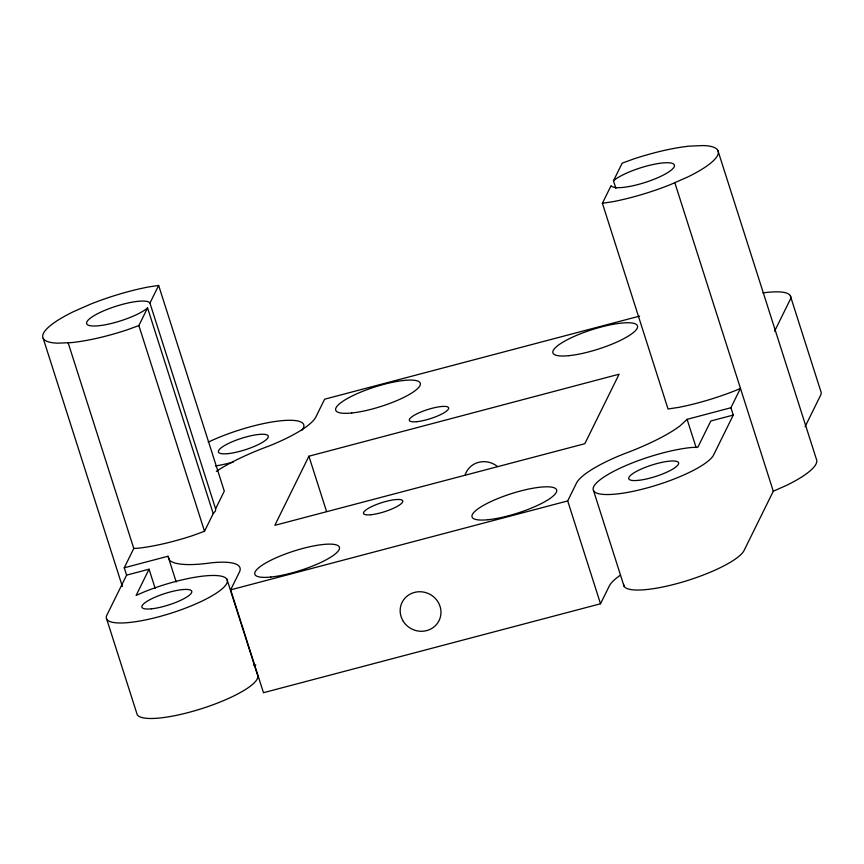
<?xml version="1.0" encoding="UTF-8"?>
<svg xmlns="http://www.w3.org/2000/svg" width="864" height="864" viewBox="0 0 864 864"><rect width="100%" height="100%" fill="white"/><g stroke="black" fill="none" stroke-linecap="round" stroke-linejoin="round"><path stroke-width="1.3" d="M149.947 303.102A33.286 7.657 -17.7 0 0 104.09 310.662A33.286 7.657 -17.7 0 0 96.574 325.922A33.286 7.657 -17.7 0 0 147.571 307.919L138.866 325.577L127.202 329.832A79.24 18.23 -17.7 0 1 71.464 342.608L57.683 343.181A79.24 18.23 -17.7 0 1 73.138 311.828L90.385 304.214A79.24 18.23 -17.7 0 1 148.316 286.999L158.652 285.455L149.947 303.102L215.6 508.799L215.482 510.926L213.224 513.626L204.52 531.274L192.856 535.529A79.24 18.23 -17.7 0 1 137.106 548.305L133.78 548.446L124.254 567.788L126.598 575.132L106.92 615.038A63.396 14.58 -17.7 0 0 168.642 613.948A63.396 14.58 -17.7 0 0 226.141 578.308A63.396 14.58 -17.7 0 0 144.45 591.775L136.123 595.447L149.062 569.203L126.598 575.132M215.6 508.799L224.294 491.152L158.652 285.455M620.19 575.316A79.24 18.23 -17.7 0 0 609.271 586.04L600.523 603.774L263.477 692.701L230.656 589.853L239.393 572.119A79.24 18.23 -17.7 0 0 211.41 562.799A98.204 22.594 -17.7 0 1 169.819 560.552L167.994 556.243L124.254 567.788M308.912 456.214L274.838 525.334L584.831 443.707L619.088 374.209L308.912 456.214L326.56 511.488M733.266 415.076L710.802 421.006L697.864 447.239L691.222 447.509A63.396 14.58 -17.7 0 0 600.372 479.563A63.396 14.58 -17.7 0 0 634.673 490.99A63.396 14.58 -17.7 0 0 713.61 454.972L733.266 415.076L730.922 407.732L740.459 388.379L736.301 390.215A79.24 18.23 -17.7 0 1 678.37 407.43L668.034 408.985L602.392 203.278L611.096 185.63A33.286 7.657 -17.7 0 0 656.953 178.07A33.286 7.657 -17.7 0 0 664.47 162.81A33.286 7.657 -17.7 0 0 613.472 180.803L615.935 188.525M613.472 180.803L622.177 163.156L633.841 158.9A79.24 18.23 -17.7 0 1 689.58 146.124L703.35 145.552A79.24 18.23 -17.7 0 1 687.906 176.904L670.648 184.518A79.24 18.23 -17.7 0 1 612.727 201.722L602.392 203.278M600.523 603.774L567.702 500.926L576.439 483.192A79.24 18.23 -17.7 0 1 623.354 454.108A98.204 22.594 -17.7 0 0 679.936 425.963L687.107 419.332L730.922 407.732M774.598 331.225L790.096 299.786A63.396 14.58 -17.7 0 0 763.031 292.896M717.844 150.368L816.307 458.924A79.24 18.23 -17.7 0 1 786.37 485.449L773.291 491.227L744.088 550.465A63.396 14.58 -17.7 0 1 679.363 582.941A63.396 14.58 -17.7 0 1 623.614 584.269M805.086 426.719L820.584 395.291A63.396 14.58 -17.7 0 0 820.8 391.241L790.322 295.736M639.554 316.116L324.637 399.2L315.889 416.934A79.24 18.23 -17.7 0 1 268.985 446.018A98.204 22.594 -17.7 0 0 216.367 471.366M230.656 589.853L567.702 500.926M674.816 182.682L773.291 491.227M687.107 419.332L696.136 447.617M593.546 490.633L624.024 586.138M147.571 307.919L213.224 513.626M226.984 579.366L257.461 674.87A63.396 14.58 -17.7 0 1 204.39 707.767A63.396 14.58 -17.7 0 1 137.182 714.593L106.704 619.088M138.866 325.577L204.52 531.274M167.994 556.243L176.202 581.958M149.062 569.203L155.164 588.308M68.137 342.749L133.78 548.446M43.2 338.353L122.386 586.483M208.213 442.174A63.396 14.58 -17.7 0 1 277.56 421.157A63.396 14.58 -17.7 0 1 302.022 430.175M233.302 462.121A63.396 14.58 -17.7 0 1 215.492 465.977M253.444 665.053A79.24 18.23 -17.7 0 1 255.809 665.032M465.102 475.114A20.606 19.58 26 0 1 497.502 466.549M638.204 480.373A26.147 6.016 -17.7 0 0 678.402 464.26A26.147 6.016 -17.7 0 0 644.447 467.705A26.147 6.016 -17.7 0 0 638.204 480.373M227.858 453.643A26.147 6.016 -17.7 0 0 268.056 437.519A26.147 6.016 -17.7 0 0 234.101 440.975A26.147 6.016 -17.7 0 0 227.858 453.643M151.362 608.828A26.147 6.016 -17.7 0 0 191.56 592.704A26.147 6.016 -17.7 0 0 157.604 596.149A26.147 6.016 -17.7 0 0 151.362 608.828M403.337 621.421A20.606 19.57 26.2 0 0 438.653 621.389A20.606 19.57 26.2 0 0 419.72 591.732A20.606 19.57 26.2 0 0 403.337 621.421M416.804 421.675A20.606 4.741 -17.7 0 0 448.47 408.974A20.606 4.741 -17.7 0 0 421.718 411.685A20.606 4.741 -17.7 0 0 416.804 421.675M370.926 514.739A20.606 4.741 -17.7 0 0 402.592 502.038A20.606 4.741 -17.7 0 0 375.851 504.76A20.606 4.741 -17.7 0 0 370.926 514.739M270.864 577.033A44.377 10.206 -17.7 0 0 339.077 549.677A44.377 10.206 -17.7 0 0 281.459 555.53A44.377 10.206 -17.7 0 0 270.864 577.033M488.063 519.718A44.377 10.206 -17.7 0 0 556.286 492.372A44.377 10.206 -17.7 0 0 498.668 498.215A44.377 10.206 -17.7 0 0 488.063 519.718M351.724 412.981A44.377 10.206 -17.7 0 0 419.936 385.625A44.377 10.206 -17.7 0 0 362.329 391.478A44.377 10.206 -17.7 0 0 351.724 412.981M568.933 355.666A44.377 10.206 -17.7 0 0 637.146 328.32A44.377 10.206 -17.7 0 0 579.528 334.163A44.377 10.206 -17.7 0 0 568.933 355.666"/></g></svg>
